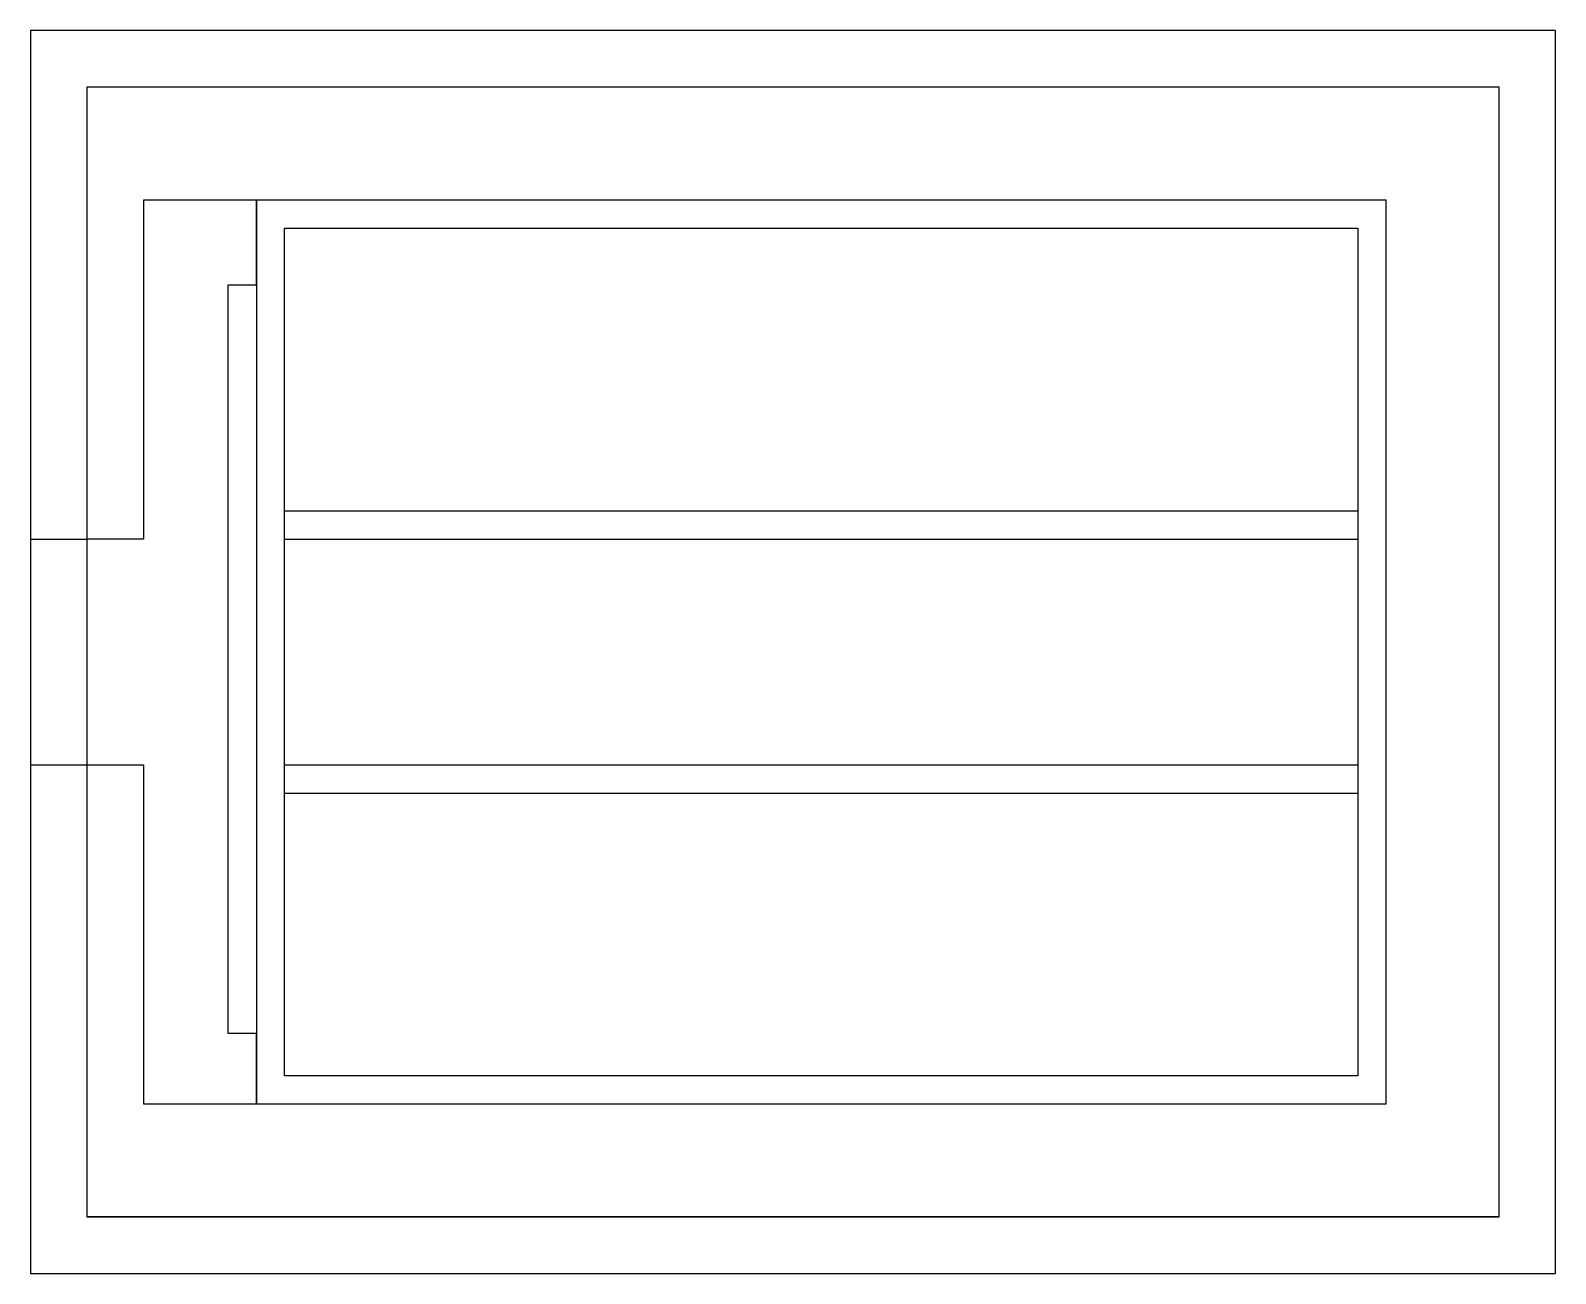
# Model space of a CAD drawing. Header units: millimetres. Extents: x -2 to 52, y -2 to 42.
import ezdxf

# ---------------------------------------------------------------- set-up
doc = ezdxf.new("R2010")
doc.units = ezdxf.units.MM

msp = doc.modelspace()

# ---------------------------------------------------------------- linework, layer by layer
at = {"color": 1}
for p, q in [((52, 42), (-2, 42)), ((-2, 42), (-2, -2)), ((52, -2), (52, 42)), ((-2, -2), (52, -2))]:
    msp.add_line(p, q, dxfattribs=at)
for p, q in [((50, 40), (0, 40)), ((0, 40), (0, 0)), ((50, 0), (50, 40)), ((6, 36), (2, 36)), ((2, 36), (2, 24)), ((6, 33), (6, 36)), ((5, 6.5), (5, 33)), ((5, 33), (6, 33)), ((7, 25), (45, 25)), ((-2, 24), (0, 24)), ((2, 24), (0, 24)), ((7, 24), (45, 24)), ((-2, 16), (0, 16)), ((0, 16), (2, 16)), ((2, 16), (2, 4)), ((7, 16), (45, 16)), ((7, 15), (45, 15)), ((6, 6.5), (5, 6.5)), ((6, 4), (6, 6.5)), ((2, 4), (6, 4)), ((50, 0), (0, 0)), ((0, 0), (50, 0))]:
    msp.add_line(p, q)
at = {"color": 6}
for p, q in [((46, 36), (6, 36)), ((6, 36), (6, 4)), ((46, 4), (46, 36)), ((7, 35), (45, 35)), ((7, 5), (7, 35)), ((45, 35), (45, 5)), ((45, 5), (7, 5)), ((6, 4), (46, 4))]:
    msp.add_line(p, q, dxfattribs=at)

doc.saveas('drawing.dxf')
